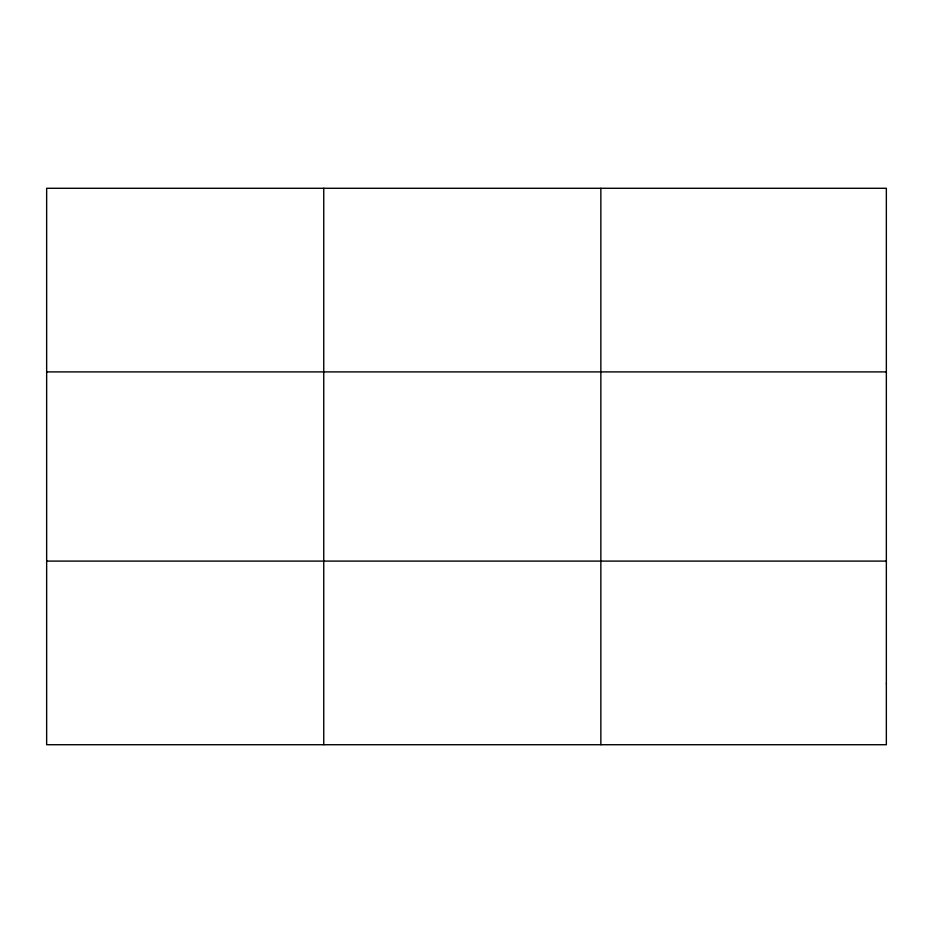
<?xml version="1.0" encoding="UTF-8"?>
<svg xmlns="http://www.w3.org/2000/svg" width="933" height="933" viewBox="0 0 933 933"><rect width="100%" height="100%" fill="white"/><g stroke="black" fill="none" stroke-linecap="round" stroke-linejoin="round"><path stroke-width="1.4" d="M323.751 744.721L323.751 188.279M600.852 744.721L600.852 188.279M46.65 371.905L886.35 371.905M46.65 561.095L886.35 561.095M886.35 683.516L886.35 744.721L46.65 744.721L46.65 188.279L886.35 188.279L886.35 683.516"/></g></svg>
